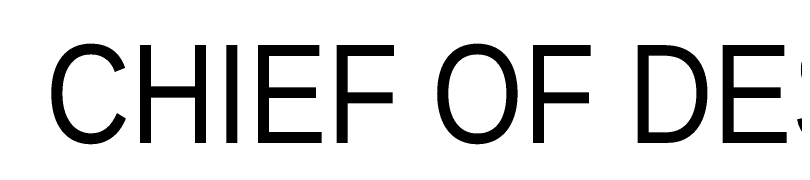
# Model space of a CAD drawing. Header units: millimetres. Extents: x -178395 to 493851, y -561170 to -280028.
# Drawn here: x 492820 to 493377, y -458038 to -457931 of the extents above; entities that cross this region are included whole.
import ezdxf
from ezdxf.enums import TextEntityAlignment as Align

# ---------------------------------------------------------------- set-up
doc = ezdxf.new("R2010")
doc.units = ezdxf.units.MM
doc.header["$MEASUREMENT"] = 0
doc.layers.add('LC Net thay', color=63, linetype='Continuous', lineweight=25)
doc.layers.add('LC Text1', color=3, linetype='Continuous', lineweight=20)
doc.styles.add('Khungten', font='VHAVAN.TTF', dxfattribs={"width": 0.9, "height": 5000})
doc.styles.add('LC 1', font='VHAVANB.TTF')
doc.styles.add('Title', font='VHBLACK.TTF', dxfattribs={"width": 0.8})

# ---------------------------------------------------------------- blocks, each defined once
blk = doc.blocks.new('lcdi fix')
at = {"color": 7, "style": 'Khungten', "width": 0.9}
blk.add_text('chñ nhiÖm thiÕt kÕ - chief of design', height=140, dxfattribs=at).set_placement((38565.6, 136.4), align=Align.CENTER)
at = {"color": 7, "style": 'Khungten', "width": 0.8}
for tag, p in [('REVISION', (39498.8, -10746.3)), ('NGAYHT', (39546.1, -11609.4))]:
    blk.add_attdef(tag, text='', height=200, dxfattribs=at).set_placement(p, align=Align.CENTER)
at = {"layer": 'LC Text1', "color": 3, "style": 'LC 1', "width": 1.834006}
for tag, p, p2 in [('TENBANVE1', (36912.7, -8885.8), (40339.1, -8885.8)), ('TENBANVE2', (36912.7, -9562.5), (40339.1, -9562.5))]:
    blk.add_attdef(tag, text='', height=250, dxfattribs=at).set_placement(p, p2, align=Align.FIT)
at = {"layer": 'LC Text1', "style": 'Title', "width": 0.7}
blk.add_attdef('SOBANVE', text='', height=250, dxfattribs=at).set_placement((39562, -13896.2), align=Align.CENTER)

msp = doc.modelspace()

# ---------------------------------------------------------------- block references
at = {"layer": 'LC Net thay', "xscale": 0.5000000000000013, "yscale": 0.5000000000000013, "zscale": 0.5000000000000013}
msp.add_blockref('lcdi fix', (473450.97, -458090.38), dxfattribs=at)

doc.saveas('drawing.dxf')
